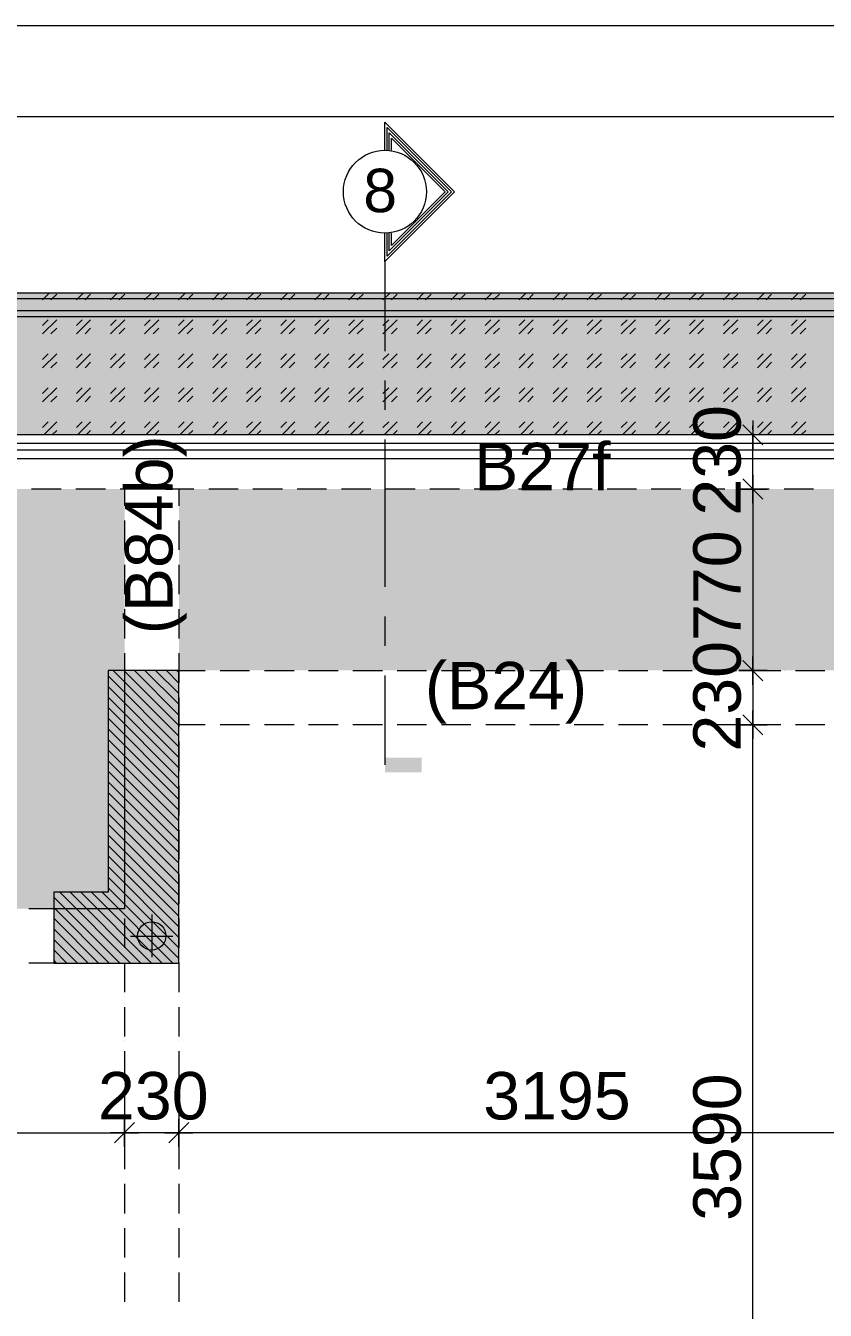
# Model space of a CAD drawing. Header units: millimetres. Extents: x -1303 to 98744, y -1303 to 90097.
# Drawn here: x 51820 to 55207, y 34580 to 40026 of the extents above; entities that cross this region are included whole.
import ezdxf

# ---------------------------------------------------------------- set-up
doc = ezdxf.new("R2010")
doc.units = ezdxf.units.MM
doc.layers.add('PDF_Geometry', color=7, linetype='Continuous')
doc.layers.add('PDF_Text', color=7, linetype='Continuous')
doc.layers.add('PDF_Solid Fills', color=192, linetype='Continuous', true_color=0xc2c0c0c0)
doc.styles.add('PDF ArialMT', font='arial.ttf')
doc.styles.get("Standard").update_dxf_attribs({"font": 'arial.ttf'})

msp = doc.modelspace()

# ---------------------------------------------------------------- hatches: boundary and pattern name
at = {"layer": 'PDF_Solid Fills', "true_color": 0x0000b2}
h = msp.add_hatch(color=254, dxfattribs=at)
h.paths.add_polyline_path([(75224.26012, 16872.72168), (74624.31541, 16872.72168), (74624.31541, 25187.75188), (75224.26012, 25187.75188)], flags=0)
h.paths.add_polyline_path([(74624.31541, 38292.73421), (74624.31541, 29377.68079), (75224.26012, 29377.68079), (75224.26012, 38892.67479), (59994.31175, 38892.67479), (59994.31175, 38292.73421)], flags=0)
h.paths.add_polyline_path([(26734.27358, 38892.67479), (26734.27358, 38292.73421), (55894.25843, 38292.73421), (55894.25843, 38892.67479)], flags=0)
at = {"layer": 'PDF_Solid Fills'}
msp.add_hatch(color=256, dxfattribs=at).paths.add_polyline_path([(52239.27512, 37292.74923), (52239.27512, 36282.69794), (51939.26145, 36282.69794), (51939.26145, 36052.67313), (52469.2958, 36052.67313), (52469.2958, 37292.74923)])

# ---------------------------------------------------------------- linework, layer by layer
at = {"layer": 'PDF_Geometry', "color": 222, "lineweight": 0, "true_color": 0xb8008a}
for points in [[(75204.2019, 40026.20351), (26753.73881, 40026.20351)], [(55873.94815, 39639.44447), (26753.73881, 39639.44447)]]:
    msp.add_lwpolyline(points, dxfattribs=at)
at = {"layer": 'PDF_Geometry', "color": 1, "lineweight": 0}
for points in [[(53341.82807, 39498.11547), (53341.82807, 39617.44406), (53636.34165, 39322.08337), (53341.82807, 39026.72679), (53341.82807, 39146.0554)], [(53351.13816, 39498.11547), (53351.13816, 39594.59241), (53623.64721, 39322.08337), (53351.13816, 39049.57845), (53351.13816, 39146.0554)], [(53360.44825, 39498.11547), (53360.44825, 39571.74077), (53610.10565, 39322.08337), (53360.44825, 39071.58297), (53360.44825, 39146.0554)], [(53369.75833, 39498.11547), (53369.75833, 39549.74036), (53596.56408, 39322.08337), (53369.75833, 39094.43049), (53369.75833, 39146.0554)], [(53341.82807, 39026.72679), (53341.82807, 38646.7406)], [(53341.82807, 38521.4904), (53341.82807, 38397.0832)], [(53341.82807, 38271.83301), (53341.82807, 37647.26389)], [(53341.82807, 37522.0137), (53341.82807, 37396.75937)], [(53341.82807, 37271.50917), (53341.82807, 36892.3701)]]:
    msp.add_lwpolyline(points, dxfattribs=at)
at = {"layer": 'PDF_Geometry', "color": 9, "lineweight": 0, "true_color": 0xc0c0c0}
for points in [[(55894.25843, 38292.1433), (55894.25843, 38892.16652), (26734.27358, 38892.16652), (26734.27358, 38291.29617)], [(55868.86954, 38292.1433), (55868.86954, 38867.62475), (26758.81742, 38867.62475), (26758.81742, 38291.29617)], [(55818.93889, 38292.1433), (55818.93889, 38817.6941), (26808.74807, 38817.6941), (26808.74807, 38291.29617)], [(55793.55, 38292.1433), (55793.55, 38792.30521), (26834.13696, 38792.30521), (26834.13696, 38291.29617)]]:
    msp.add_lwpolyline(points, dxfattribs=at)
at = {"layer": 'PDF_Geometry', "lineweight": 0}
for points in [[(51969.98101, 38892.16652), (51844.73081, 38892.16652)], [(51891.27711, 38864.24039), (51919.20323, 38892.16652)], [(51926.8232, 38864.24039), (51951.36497, 38887.93504)], [(52157.86043, 38892.16652), (52032.61023, 38892.16652)], [(52035.14747, 38864.24039), (52063.92072, 38892.16652)], [(52071.53656, 38864.24039), (52095.23534, 38887.93504)], [(52179.86496, 38864.24039), (52207.79108, 38892.16652)], [(52215.40693, 38864.24039), (52239.95282, 38887.93504)], [(52344.89273, 38892.16652), (52220.48552, 38892.16652)], [(52323.73533, 38864.24039), (52352.50857, 38892.16652)], [(52360.12441, 38864.24039), (52383.82318, 38887.93504)], [(52532.76802, 38892.16652), (52407.51783, 38892.16652)], [(52467.60569, 38864.24039), (52496.37893, 38892.16652)], [(52503.99477, 38864.24039), (52528.53654, 38887.93504)], [(52719.80032, 38892.16652), (52595.39725, 38892.16652)], [(52612.32317, 38864.24039), (52640.2493, 38892.16652)], [(52648.71226, 38864.24039), (52672.40691, 38887.93504)], [(52756.19354, 38864.24039), (52784.96679, 38892.16652)], [(52907.67975, 38892.16652), (52782.42542, 38892.16652)], [(52792.58263, 38864.24039), (52816.27727, 38887.93504)], [(52900.9069, 38864.24039), (52928.83715, 38892.16652)], [(52936.45299, 38864.24039), (52960.99475, 38887.93504)], [(53094.71204, 38892.16652), (52970.30484, 38892.16652)], [(53044.77726, 38864.24039), (53073.55464, 38892.16652)], [(53081.17048, 38864.24039), (53104.86512, 38887.93504)], [(53282.58733, 38892.16652), (53157.33714, 38892.16652)], [(53189.49474, 38864.24039), (53217.425, 38892.16652)], [(53225.04085, 38864.24039), (53249.58261, 38887.93504)], [(53333.36511, 38864.24039), (53362.13836, 38892.16652)], [(53470.46676, 38892.16652), (53345.21244, 38892.16652)], [(53369.75833, 38864.24039), (53393.45297, 38887.93504)], [(53478.0826, 38864.24039), (53506.00873, 38892.16652)], [(53513.62869, 38864.24039), (53538.17046, 38887.93504)], [(53657.49906, 38892.16652), (53532.24473, 38892.16652)], [(53621.95296, 38864.24039), (53650.72621, 38892.16652)], [(53658.34205, 38864.24039), (53682.04083, 38887.93504)], [(53845.37435, 38892.16652), (53720.12416, 38892.16652)], [(53766.67045, 38864.24039), (53794.59657, 38892.16652)], [(53802.21242, 38864.24039), (53826.75831, 38887.93504)], [(54032.40665, 38892.16652), (53907.99945, 38892.16652)], [(53910.54082, 38864.24039), (53938.46694, 38892.16652)], [(53946.9299, 38864.24039), (53970.62867, 38887.93504)], [(54054.41118, 38864.24039), (54083.18443, 38892.16652)], [(54090.80026, 38864.24039), (54114.49904, 38887.93504)], [(54220.28607, 38892.16652), (54095.03174, 38892.16652)], [(54199.12866, 38864.24039), (54227.05479, 38892.16652)], [(54234.67063, 38864.24039), (54259.2124, 38887.93504)], [(54407.31424, 38892.16652), (54282.91117, 38892.16652)], [(54342.99903, 38864.24039), (54371.77228, 38892.16652)], [(54379.38812, 38864.24039), (54403.08276, 38887.93504)], [(54595.19367, 38892.16652), (54469.94347, 38892.16652)], [(54487.71239, 38864.24039), (54515.64265, 38892.16652)], [(54523.25848, 38864.24039), (54547.80025, 38887.93504)], [(54631.58275, 38864.24039), (54660.36013, 38892.16652)], [(54782.22597, 38892.16652), (54657.81876, 38892.16652)], [(54667.97597, 38864.24039), (54691.67061, 38887.93504)], [(54776.30024, 38864.24039), (54804.23049, 38892.16652)], [(54811.84634, 38864.24039), (54836.3881, 38887.93504)], [(54970.10126, 38892.16652), (54844.85106, 38892.16652)], [(54920.1706, 38864.24039), (54948.94385, 38892.16652)], [(54956.56382, 38864.24039), (54980.25846, 38887.93504)], [(55157.98068, 38892.16652), (55032.73048, 38892.16652)], [(55064.88809, 38864.24039), (55092.81422, 38892.16652)], [(55100.43418, 38864.24039), (55124.97596, 38887.93504)], [(51891.27711, 38719.52291), (51951.36497, 38779.61076)], [(51891.27711, 38755.91199), (51914.97175, 38779.61076)], [(52035.14747, 38719.52291), (52095.23534, 38779.61076)], [(52035.14747, 38755.91199), (52059.68923, 38779.61076)], [(52179.86496, 38719.52291), (52239.95282, 38779.61076)], [(52179.86496, 38755.91199), (52203.5596, 38779.61076)], [(52323.73533, 38719.52291), (52383.82318, 38779.61076)], [(52323.73533, 38755.91199), (52347.42996, 38779.61076)], [(52467.60569, 38719.52291), (52528.53654, 38779.61076)], [(52467.60569, 38755.91199), (52492.14745, 38779.61076)], [(52612.32317, 38719.52291), (52672.40691, 38779.61076)], [(52612.32317, 38755.91199), (52636.01782, 38779.61076)], [(52756.19354, 38719.52291), (52816.27727, 38779.61076)], [(52756.19354, 38755.91199), (52780.73531, 38779.61076)], [(52900.9069, 38719.52291), (52960.99475, 38779.61076)], [(52900.9069, 38755.91199), (52924.60567, 38779.61076)], [(53044.77726, 38719.52291), (53104.86512, 38779.61076)], [(53044.77726, 38755.91199), (53069.32315, 38779.61076)], [(53189.49474, 38719.52291), (53249.58261, 38779.61076)], [(53189.49474, 38755.91199), (53213.19352, 38779.61076)], [(53333.36511, 38719.52291), (53393.45297, 38779.61076)], [(53333.36511, 38755.91199), (53357.90688, 38779.61076)], [(53478.0826, 38719.52291), (53538.17046, 38779.61076)], [(53478.0826, 38755.91199), (53501.77724, 38779.61076)], [(53621.95296, 38719.52291), (53682.04083, 38779.61076)], [(53621.95296, 38755.91199), (53645.64761, 38779.61076)], [(53766.67045, 38719.52291), (53826.75831, 38779.61076)], [(53766.67045, 38755.91199), (53790.36509, 38779.61076)], [(53910.54082, 38719.52291), (53970.62867, 38779.61076)], [(53910.54082, 38755.91199), (53934.23546, 38779.61076)], [(54054.41118, 38719.52291), (54114.49904, 38779.61076)], [(54054.41118, 38755.91199), (54078.95295, 38779.61076)], [(54199.12866, 38719.52291), (54259.2124, 38779.61076)], [(54199.12866, 38755.91199), (54222.82331, 38779.61076)], [(54342.99903, 38719.52291), (54403.08276, 38779.61076)], [(54342.99903, 38755.91199), (54367.5408, 38779.61076)], [(54487.71239, 38719.52291), (54547.80025, 38779.61076)], [(54487.71239, 38755.91199), (54511.41116, 38779.61076)], [(54631.58275, 38719.52291), (54691.67061, 38779.61076)], [(54631.58275, 38755.91199), (54656.12865, 38779.61076)], [(54776.30024, 38719.52291), (54836.3881, 38779.61076)], [(54776.30024, 38755.91199), (54799.99901, 38779.61076)], [(54920.1706, 38719.52291), (54980.25846, 38779.61076)], [(54920.1706, 38755.91199), (54944.71237, 38779.61076)], [(55064.88809, 38719.52291), (55124.97596, 38779.61076)], [(55064.88809, 38755.91199), (55088.58274, 38779.61076)], [(51926.8232, 38719.52291), (51951.36497, 38744.06467)], [(52071.53656, 38719.52291), (52095.23534, 38744.06467)], [(52215.40693, 38719.52291), (52239.95282, 38744.06467)], [(52360.12441, 38719.52291), (52383.82318, 38744.06467)], [(52503.99477, 38719.52291), (52528.53654, 38744.06467)], [(52648.71226, 38719.52291), (52672.40691, 38744.06467)], [(52792.58263, 38719.52291), (52816.27727, 38744.06467)], [(52936.45299, 38719.52291), (52960.99475, 38744.06467)], [(53081.17048, 38719.52291), (53104.86512, 38744.06467)], [(53225.04085, 38719.52291), (53249.58261, 38744.06467)], [(53369.75833, 38719.52291), (53393.45297, 38744.06467)], [(53513.62869, 38719.52291), (53538.17046, 38744.06467)], [(53658.34205, 38719.52291), (53682.04083, 38744.06467)], [(53802.21242, 38719.52291), (53826.75831, 38744.06467)], [(53946.9299, 38719.52291), (53970.62867, 38744.06467)], [(54090.80026, 38719.52291), (54114.49904, 38744.06467)], [(54234.67063, 38719.52291), (54259.2124, 38744.06467)], [(54379.38812, 38719.52291), (54403.08276, 38744.06467)], [(54523.25848, 38719.52291), (54547.80025, 38744.06467)], [(54667.97597, 38719.52291), (54691.67061, 38744.06467)], [(54811.84634, 38719.52291), (54836.3881, 38744.06467)], [(54956.56382, 38719.52291), (54980.25846, 38744.06467)], [(55100.43418, 38719.52291), (55124.97596, 38744.06467)], [(51891.27711, 38575.65254), (51951.36497, 38635.7404)], [(51891.27711, 38611.19451), (51914.97175, 38635.7404)], [(52035.14747, 38575.65254), (52095.23534, 38635.7404)], [(52035.14747, 38611.19451), (52059.68923, 38635.7404)], [(52179.86496, 38575.65254), (52239.95282, 38635.7404)], [(52179.86496, 38611.19451), (52203.5596, 38635.7404)], [(52323.73533, 38575.65254), (52383.82318, 38635.7404)], [(52323.73533, 38611.19451), (52347.42996, 38635.7404)], [(52467.60569, 38575.65254), (52528.53654, 38635.7404)], [(52467.60569, 38611.19451), (52492.14745, 38635.7404)], [(52612.32317, 38575.65254), (52672.40691, 38635.7404)], [(52612.32317, 38611.19451), (52636.01782, 38635.7404)], [(52756.19354, 38575.65254), (52816.27727, 38635.7404)], [(52756.19354, 38611.19451), (52780.73531, 38635.7404)], [(52900.9069, 38575.65254), (52960.99475, 38635.7404)], [(52900.9069, 38611.19451), (52924.60567, 38635.7404)], [(53044.77726, 38575.65254), (53104.86512, 38635.7404)], [(53044.77726, 38611.19451), (53069.32315, 38635.7404)], [(53189.49474, 38575.65254), (53249.58261, 38635.7404)], [(53189.49474, 38611.19451), (53213.19352, 38635.7404)], [(53333.36511, 38575.65254), (53393.45297, 38635.7404)], [(53333.36511, 38611.19451), (53357.90688, 38635.7404)], [(53478.0826, 38575.65254), (53538.17046, 38635.7404)], [(53478.0826, 38611.19451), (53501.77724, 38635.7404)], [(53621.95296, 38575.65254), (53682.04083, 38635.7404)], [(53621.95296, 38611.19451), (53645.64761, 38635.7404)], [(53766.67045, 38575.65254), (53826.75831, 38635.7404)], [(53766.67045, 38611.19451), (53790.36509, 38635.7404)], [(53910.54082, 38575.65254), (53970.62867, 38635.7404)], [(53910.54082, 38611.19451), (53934.23546, 38635.7404)], [(54054.41118, 38575.65254), (54114.49904, 38635.7404)], [(54054.41118, 38611.19451), (54078.95295, 38635.7404)], [(54199.12866, 38575.65254), (54259.2124, 38635.7404)], [(54199.12866, 38611.19451), (54222.82331, 38635.7404)], [(54342.99903, 38575.65254), (54403.08276, 38635.7404)], [(54342.99903, 38611.19451), (54367.5408, 38635.7404)], [(54487.71239, 38575.65254), (54547.80025, 38635.7404)], [(54487.71239, 38611.19451), (54511.41116, 38635.7404)], [(54631.58275, 38575.65254), (54691.67061, 38635.7404)], [(54631.58275, 38611.19451), (54656.12865, 38635.7404)], [(54776.30024, 38575.65254), (54836.3881, 38635.7404)], [(54776.30024, 38611.19451), (54799.99901, 38635.7404)], [(54920.1706, 38575.65254), (54980.25846, 38635.7404)], [(54920.1706, 38611.19451), (54944.71237, 38635.7404)], [(55064.88809, 38575.65254), (55124.97596, 38635.7404)], [(55064.88809, 38611.19451), (55088.58274, 38635.7404)], [(51926.8232, 38575.65254), (51951.36497, 38599.34718)], [(52071.53656, 38575.65254), (52095.23534, 38599.34718)], [(52215.40693, 38575.65254), (52239.95282, 38599.34718)], [(52360.12441, 38575.65254), (52383.82318, 38599.34718)], [(52503.99477, 38575.65254), (52528.53654, 38599.34718)], [(52648.71226, 38575.65254), (52672.40691, 38599.34718)], [(52792.58263, 38575.65254), (52816.27727, 38599.34718)], [(52936.45299, 38575.65254), (52960.99475, 38599.34718)], [(53081.17048, 38575.65254), (53104.86512, 38599.34718)], [(53225.04085, 38575.65254), (53249.58261, 38599.34718)], [(53369.75833, 38575.65254), (53393.45297, 38599.34718)], [(53513.62869, 38575.65254), (53538.17046, 38599.34718)], [(53658.34205, 38575.65254), (53682.04083, 38599.34718)], [(53802.21242, 38575.65254), (53826.75831, 38599.34718)], [(53946.9299, 38575.65254), (53970.62867, 38599.34718)], [(54090.80026, 38575.65254), (54114.49904, 38599.34718)], [(54234.67063, 38575.65254), (54259.2124, 38599.34718)], [(54379.38812, 38575.65254), (54403.08276, 38599.34718)], [(54523.25848, 38575.65254), (54547.80025, 38599.34718)], [(54667.97597, 38575.65254), (54691.67061, 38599.34718)], [(54811.84634, 38575.65254), (54836.3881, 38599.34718)], [(54956.56382, 38575.65254), (54980.25846, 38599.34718)], [(55100.43418, 38575.65254), (55124.97596, 38599.34718)], [(51891.27711, 38430.93505), (51951.36497, 38491.02292)], [(51891.27711, 38467.32414), (51914.97175, 38491.02292)], [(51926.8232, 38430.93505), (51951.36497, 38455.47682)], [(52035.14747, 38430.93505), (52095.23534, 38491.02292)], [(52035.14747, 38467.32414), (52059.68923, 38491.02292)], [(52071.53656, 38430.93505), (52095.23534, 38455.47682)], [(52179.86496, 38430.93505), (52239.95282, 38491.02292)], [(52179.86496, 38467.32414), (52203.5596, 38491.02292)], [(52215.40693, 38430.93505), (52239.95282, 38455.47682)], [(52323.73533, 38430.93505), (52383.82318, 38491.02292)], [(52323.73533, 38467.32414), (52347.42996, 38491.02292)], [(52360.12441, 38430.93505), (52383.82318, 38455.47682)], [(52467.60569, 38430.93505), (52528.53654, 38491.02292)], [(52467.60569, 38467.32414), (52492.14745, 38491.02292)], [(52503.99477, 38430.93505), (52528.53654, 38455.47682)], [(52612.32317, 38430.93505), (52672.40691, 38491.02292)], [(52612.32317, 38467.32414), (52636.01782, 38491.02292)], [(52648.71226, 38430.93505), (52672.40691, 38455.47682)], [(52756.19354, 38430.93505), (52816.27727, 38491.02292)], [(52756.19354, 38467.32414), (52780.73531, 38491.02292)], [(52792.58263, 38430.93505), (52816.27727, 38455.47682)], [(52900.9069, 38430.93505), (52960.99475, 38491.02292)], [(52900.9069, 38467.32414), (52924.60567, 38491.02292)], [(52936.45299, 38430.93505), (52960.99475, 38455.47682)], [(53044.77726, 38430.93505), (53104.86512, 38491.02292)], [(53044.77726, 38467.32414), (53069.32315, 38491.02292)], [(53081.17048, 38430.93505), (53104.86512, 38455.47682)], [(53189.49474, 38430.93505), (53249.58261, 38491.02292)], [(53189.49474, 38467.32414), (53213.19352, 38491.02292)], [(53225.04085, 38430.93505), (53249.58261, 38455.47682)], [(53333.36511, 38430.93505), (53393.45297, 38491.02292)], [(53333.36511, 38467.32414), (53357.90688, 38491.02292)], [(53369.75833, 38430.93505), (53393.45297, 38455.47682)], [(53478.0826, 38430.93505), (53538.17046, 38491.02292)], [(53478.0826, 38467.32414), (53501.77724, 38491.02292)], [(53513.62869, 38430.93505), (53538.17046, 38455.47682)], [(53621.95296, 38430.93505), (53682.04083, 38491.02292)], [(53621.95296, 38467.32414), (53645.64761, 38491.02292)], [(53658.34205, 38430.93505), (53682.04083, 38455.47682)], [(53766.67045, 38430.93505), (53826.75831, 38491.02292)], [(53766.67045, 38467.32414), (53790.36509, 38491.02292)], [(53802.21242, 38430.93505), (53826.75831, 38455.47682)], [(53910.54082, 38430.93505), (53970.62867, 38491.02292)], [(53910.54082, 38467.32414), (53934.23546, 38491.02292)], [(53946.9299, 38430.93505), (53970.62867, 38455.47682)], [(54054.41118, 38430.93505), (54114.49904, 38491.02292)], [(54054.41118, 38467.32414), (54078.95295, 38491.02292)], [(54090.80026, 38430.93505), (54114.49904, 38455.47682)], [(54199.12866, 38430.93505), (54259.2124, 38491.02292)], [(54199.12866, 38467.32414), (54222.82331, 38491.02292)], [(54234.67063, 38430.93505), (54259.2124, 38455.47682)], [(54342.99903, 38430.93505), (54403.08276, 38491.02292)], [(54342.99903, 38467.32414), (54367.5408, 38491.02292)], [(54379.38812, 38430.93505), (54403.08276, 38455.47682)], [(54487.71239, 38430.93505), (54547.80025, 38491.02292)], [(54487.71239, 38467.32414), (54511.41116, 38491.02292)], [(54523.25848, 38430.93505), (54547.80025, 38455.47682)], [(54631.58275, 38430.93505), (54691.67061, 38491.02292)], [(54631.58275, 38467.32414), (54656.12865, 38491.02292)], [(54667.97597, 38430.93505), (54691.67061, 38455.47682)], [(54776.30024, 38430.93505), (54836.3881, 38491.02292)], [(54776.30024, 38467.32414), (54799.99901, 38491.02292)], [(54811.84634, 38430.93505), (54836.3881, 38455.47682)], [(54920.1706, 38430.93505), (54980.25846, 38491.02292)], [(54920.1706, 38467.32414), (54944.71237, 38491.02292)], [(54956.56382, 38430.93505), (54980.25846, 38455.47682)], [(55064.88809, 38430.93505), (55124.97596, 38491.02292)], [(55064.88809, 38467.32414), (55088.58274, 38491.02292)], [(55100.43418, 38430.93505), (55124.97596, 38455.47682)], [(51891.27711, 38322.61078), (51914.97175, 38347.15255)], [(51896.35571, 38292.1433), (51951.36497, 38347.15255)], [(52035.14747, 38322.61078), (52059.68923, 38347.15255)], [(52040.22608, 38292.1433), (52095.23534, 38347.15255)], [(52179.86496, 38322.61078), (52203.5596, 38347.15255)], [(52184.94356, 38292.1433), (52239.95282, 38347.15255)], [(52323.73533, 38322.61078), (52347.42996, 38347.15255)], [(52328.81392, 38292.1433), (52383.82318, 38347.15255)], [(52467.60569, 38322.61078), (52492.14745, 38347.15255)], [(52473.52729, 38292.1433), (52528.53654, 38347.15255)], [(52612.32317, 38322.61078), (52636.01782, 38347.15255)], [(52617.39765, 38292.1433), (52672.40691, 38347.15255)], [(52756.19354, 38322.61078), (52780.73531, 38347.15255)], [(52762.11513, 38292.1433), (52816.27727, 38347.15255)], [(52900.9069, 38322.61078), (52924.60567, 38347.15255)], [(52905.9855, 38292.1433), (52960.99475, 38347.15255)], [(53044.77726, 38322.61078), (53069.32315, 38347.15255)], [(53050.70299, 38292.1433), (53104.86512, 38347.15255)], [(53189.49474, 38322.61078), (53213.19352, 38347.15255)], [(53194.57335, 38292.1433), (53249.58261, 38347.15255)], [(53333.36511, 38322.61078), (53357.90688, 38347.15255)], [(53339.29084, 38292.1433), (53393.45297, 38347.15255)], [(53478.0826, 38322.61078), (53501.77724, 38347.15255)], [(53483.16121, 38292.1433), (53538.17046, 38347.15255)], [(53621.95296, 38322.61078), (53645.64761, 38347.15255)], [(53627.03157, 38292.1433), (53682.04083, 38347.15255)], [(53766.67045, 38322.61078), (53790.36509, 38347.15255)], [(53771.74905, 38292.1433), (53826.75831, 38347.15255)], [(53910.54082, 38322.61078), (53934.23546, 38347.15255)], [(53915.61942, 38292.1433), (53970.62867, 38347.15255)], [(54054.41118, 38322.61078), (54078.95295, 38347.15255)], [(54060.33278, 38292.1433), (54114.49904, 38347.15255)], [(54199.12866, 38322.61078), (54222.82331, 38347.15255)], [(54204.20314, 38292.1433), (54259.2124, 38347.15255)], [(54342.99903, 38322.61078), (54367.5408, 38347.15255)], [(54348.92062, 38292.1433), (54403.08276, 38347.15255)], [(54487.71239, 38322.61078), (54511.41116, 38347.15255)], [(54492.79099, 38292.1433), (54547.80025, 38347.15255)], [(54631.58275, 38322.61078), (54656.12865, 38347.15255)], [(54637.50848, 38292.1433), (54691.67061, 38347.15255)], [(54776.30024, 38322.61078), (54799.99901, 38347.15255)], [(54781.37884, 38292.1433), (54836.3881, 38347.15255)], [(54920.1706, 38322.61078), (54944.71237, 38347.15255)], [(54925.24921, 38292.1433), (54980.25846, 38347.15255)], [(55064.88809, 38322.61078), (55088.58274, 38347.15255)], [(55069.9667, 38292.1433), (55124.97596, 38347.15255)], [(51932.74479, 38292.1433), (51951.36497, 38310.75933)], [(52076.61516, 38292.1433), (52095.23534, 38310.75933)], [(52221.33265, 38292.1433), (52239.95282, 38310.75933)], [(52365.20301, 38292.1433), (52383.82318, 38310.75933)], [(52509.07338, 38292.1433), (52528.53654, 38310.75933)], [(52653.79087, 38292.1433), (52672.40691, 38310.75933)], [(52797.66123, 38292.1433), (52816.27727, 38310.75933)], [(52942.37872, 38292.1433), (52960.99475, 38310.75933)], [(53086.24908, 38292.1433), (53104.86512, 38310.75933)], [(53230.96244, 38292.1433), (53249.58261, 38310.75933)], [(53374.8328, 38292.1433), (53393.45297, 38310.75933)], [(53519.55029, 38292.1433), (53538.17046, 38310.75933)], [(53663.42065, 38292.1433), (53682.04083, 38310.75933)], [(53807.29102, 38292.1433), (53826.75831, 38310.75933)], [(53952.00851, 38292.1433), (53970.62867, 38310.75933)], [(54095.87887, 38292.1433), (54114.49904, 38310.75933)], [(54240.59636, 38292.1433), (54259.2124, 38310.75933)], [(54384.46673, 38292.1433), (54403.08276, 38310.75933)], [(54529.18421, 38292.1433), (54547.80025, 38310.75933)], [(54673.05457, 38292.1433), (54691.67061, 38310.75933)], [(54817.76793, 38292.1433), (54836.3881, 38310.75933)], [(54900.70745, 38292.1433), (54900.70745, 38292.1433)], [(54961.6383, 38292.1433), (54980.25846, 38310.75933)], [(55105.50866, 38292.1433), (55124.97596, 38310.75933)], [(54900.70745, 38061.94905), (54900.70745, 38061.94905)], [(54900.70745, 38061.94905), (54900.70745, 38061.94905)], [(54970.10126, 38061.94905), (54970.10126, 38061.94905)], [(55032.73048, 38061.94905), (55032.73048, 38061.94905)], [(55094.50846, 38061.94905), (55094.50846, 38061.94905)], [(55157.13355, 38061.94905), (55157.13355, 38061.94905)], [(52168.86063, 37269.81493), (52468.45281, 36969.37976)], [(52190.86515, 37292.66658), (52468.45281, 37014.23594)], [(52235.72134, 37292.66658), (52468.45281, 37059.08798)], [(52280.57339, 37292.66658), (52468.45281, 37103.94416)], [(52325.42544, 37292.66658), (52468.45281, 37149.64334)], [(52370.28162, 37292.66658), (52468.45281, 37194.49538)], [(52415.98079, 37292.66658), (52468.45281, 37239.35157)], [(52460.83284, 37292.66658), (52468.45281, 37284.20362)], [(54900.70745, 37292.66658), (54900.70745, 37292.66658)], [(54900.70745, 37292.66658), (54900.70745, 37292.66658)], [(54970.10126, 37292.66658), (54970.10126, 37292.66658)], [(54970.10126, 37292.66658), (54970.10126, 37292.66658)], [(55032.73048, 37292.66658), (55032.73048, 37292.66658)], [(55032.73048, 37292.66658), (55032.73048, 37292.66658)], [(55094.50846, 37292.66658), (55094.50846, 37292.66658)], [(55094.50846, 37292.66658), (55094.50846, 37292.66658)], [(55157.13355, 37292.66658), (55157.13355, 37292.66658)], [(55157.13355, 37292.66658), (55157.13355, 37292.66658)], [(52168.86063, 37224.96288), (52468.45281, 36924.52771)], [(52168.86063, 37180.11083), (52468.45281, 36879.67565)], [(52168.86063, 37135.25465), (52468.45281, 36834.81947)], [(52168.86063, 37090.4026), (52468.45281, 36789.96743)], [(52168.86063, 37044.70343), (52468.45281, 36745.11125)], [(54900.70745, 37062.47235), (54900.70745, 37062.47235)], [(54900.70745, 37062.47235), (54900.70745, 37062.47235)], [(54965.86978, 37062.47235), (54965.86978, 37062.47235)], [(54965.86978, 37062.47235), (54965.86978, 37062.47235)], [(55028.499, 37062.47235), (55028.499, 37062.47235)], [(55028.499, 37062.47235), (55028.499, 37062.47235)], [(55091.1241, 37062.47235), (55091.1241, 37062.47235)], [(55091.1241, 37062.47235), (55091.1241, 37062.47235)], [(55153.7492, 37062.47235), (55153.7492, 37062.47235)], [(55153.7492, 37062.47235), (55153.7492, 37062.47235)], [(52168.86063, 36999.84724), (52468.45281, 36700.2592)], [(52168.86063, 36954.9952), (52468.45281, 36655.40715)], [(52168.86063, 36910.13902), (52468.45281, 36610.55096)], [(52168.86063, 36865.28697), (52468.45281, 36565.69892)], [(52168.86063, 36820.43492), (52468.45281, 36520.84274)], [(52168.86063, 36775.57874), (52468.45281, 36475.99069)], [(52168.86063, 36730.72669), (52468.45281, 36431.13864)], [(52168.86063, 36685.87051), (52468.45281, 36386.28245)], [(52168.86063, 36641.01846), (52468.45281, 36340.58329)], [(52168.86063, 36596.16641), (52468.45281, 36295.73123)], [(52168.86063, 36551.31023), (52468.45281, 36250.87505)], [(52168.86063, 36506.45818), (52468.45281, 36206.02301)], [(52168.86063, 36461.602), (52468.45281, 36161.16683)], [(52168.86063, 36416.74995), (52468.45281, 36116.31478)], [(51938.67053, 36332.12032), (52218.79541, 36051.99543)], [(51964.05941, 36352.4306), (52263.64746, 36051.99543)], [(52008.91146, 36352.4306), (52308.49951, 36051.99543)], [(52053.76764, 36352.4306), (52353.3557, 36051.99543)], [(52098.61969, 36352.4306), (52398.20774, 36051.99543)], [(52143.47174, 36352.4306), (52443.06392, 36051.99543)], [(52168.86063, 36371.8979), (52468.45281, 36071.46272)], [(51938.67053, 36287.26827), (52173.93923, 36051.99543)], [(51938.67053, 36242.41209), (52129.08719, 36051.99543)], [(51938.67053, 36197.56005), (52084.231, 36051.99543)], [(51938.67053, 36152.70387), (52039.37895, 36051.99543)], [(51938.67053, 36107.85181), (51994.5269, 36051.99543)], [(51938.67053, 36062.99976), (51949.67072, 36051.99543)], [(52239.1057, 36051.99543), (52239.1057, 36051.99543)], [(52239.1057, 36051.99543), (52239.1057, 36051.99543)], [(52468.45281, 36051.99543), (52468.45281, 36051.99543)], [(52468.45281, 36051.99543), (52468.45281, 36051.99543)], [(52239.1057, 35974.13865), (52239.1057, 35974.13865)], [(52239.1057, 35974.13865), (52239.1057, 35974.13865)], [(52468.45281, 35974.13865), (52468.45281, 35974.13865)], [(52468.45281, 35974.13865), (52468.45281, 35974.13865)], [(52239.1057, 35911.50943), (52239.1057, 35911.50943)], [(52239.1057, 35911.50943), (52239.1057, 35911.50943)], [(52468.45281, 35911.50943), (52468.45281, 35911.50943)], [(52468.45281, 35911.50943), (52468.45281, 35911.50943)], [(52239.1057, 35848.88433), (52239.1057, 35848.88433)], [(52239.1057, 35848.88433), (52239.1057, 35848.88433)], [(52468.45281, 35848.88433), (52468.45281, 35848.88433)], [(52468.45281, 35848.88433), (52468.45281, 35848.88433)], [(52239.1057, 35786.25923), (52239.1057, 35786.25923)], [(52239.1057, 35786.25923), (52239.1057, 35786.25923)], [(52468.45281, 35786.25923), (52468.45281, 35786.25923)], [(52468.45281, 35786.25923), (52468.45281, 35786.25923)], [(52239.1057, 35723.63414), (52239.1057, 35723.63414)], [(52239.1057, 35723.63414), (52239.1057, 35723.63414)], [(52468.45281, 35723.63414), (52468.45281, 35723.63414)], [(52468.45281, 35723.63414), (52468.45281, 35723.63414)], [(52239.1057, 35661.00904), (52239.1057, 35661.00904)], [(52239.1057, 35661.00904), (52239.1057, 35661.00904)], [(52468.45281, 35661.00904), (52468.45281, 35661.00904)], [(52468.45281, 35661.00904), (52468.45281, 35661.00904)], [(52239.1057, 35599.22693), (52239.1057, 35599.22693)], [(52239.1057, 35599.22693), (52239.1057, 35599.22693)], [(52468.45281, 35599.22693), (52468.45281, 35599.22693)], [(52468.45281, 35599.22693), (52468.45281, 35599.22693)], [(52239.1057, 35536.60184), (52239.1057, 35536.60184)], [(52239.1057, 35536.60184), (52239.1057, 35536.60184)], [(52468.45281, 35536.60184), (52468.45281, 35536.60184)], [(52468.45281, 35536.60184), (52468.45281, 35536.60184)], [(52239.1057, 35473.97674), (52239.1057, 35473.97674)], [(52239.1057, 35473.97674), (52239.1057, 35473.97674)], [(52468.45281, 35473.97674), (52468.45281, 35473.97674)], [(52468.45281, 35473.97674), (52468.45281, 35473.97674)], [(52239.1057, 35411.35164), (52239.1057, 35411.35164)], [(52239.1057, 35411.35164), (52239.1057, 35411.35164)], [(52468.45281, 35411.35164), (52468.45281, 35411.35164)], [(52468.45281, 35411.35164), (52468.45281, 35411.35164)], [(52239.1057, 35332.64361), (52239.1057, 35332.64361)], [(52239.1057, 35332.64361), (52239.1057, 35332.64361)], [(52468.45281, 35332.64361), (52468.45281, 35332.64361)], [(52468.45281, 35332.64361), (52468.45281, 35332.64361)]]:
    msp.add_lwpolyline(points, dxfattribs=at)
at = {"layer": 'PDF_Geometry', "color": 122, "lineweight": 0, "true_color": 0x00b88a}
for points in [[(54900.70745, 38352.23115), (54900.70745, 38232.05543)], [(54960.7953, 38292.1433), (54840.61958, 38292.1433)], [(54858.39263, 38334.45811), (54943.02226, 38249.82848)], [(54900.70745, 38312.45358), (54900.70745, 38331.91674)], [(54900.70745, 38061.94905), (54900.70745, 38292.1433)], [(54900.70745, 38022.17561), (54900.70745, 38042.4859), (54900.70745, 37312.12974), (54900.70745, 37332.44416)], [(54900.70745, 37292.66658), (54900.70745, 37062.47235)], [(54900.70745, 33512.25953), (54900.70745, 33491.94924), (54900.70745, 37042.16206), (54900.70745, 37022.6989)], [(49309.22638, 35332.64361), (49288.9161, 35332.64361), (52218.79541, 35332.64361), (52198.481, 35332.64361)], [(52468.45281, 35332.64361), (52239.1057, 35332.64361)], [(55643.75391, 35332.64361), (52488.7631, 35332.64361), (52509.07338, 35332.64361)]]:
    msp.add_lwpolyline(points, dxfattribs=at)
at = {"layer": 'PDF_Geometry', "color": 9, "lineweight": 0, "true_color": 0xc0c0c0}
for points in [[(46374.2726, 38191.43486), (55664.06626, 38191.43486), (55664.06626, 38291.29782), (46374.2726, 38291.29782)], [(46399.66149, 38228.67108), (55637.83129, 38228.67108), (55637.83129, 38254.90626), (46399.66149, 38254.90626)]]:
    msp.add_lwpolyline(points, close=True, dxfattribs=at)
at = {"layer": 'PDF_Geometry', "color": 157, "lineweight": 0, "true_color": 0x3f5f7f}
for points in [[(51969.98101, 38292.1433), (51844.73081, 38292.1433)], [(52157.86043, 38292.1433), (52032.61023, 38292.1433)], [(52344.89273, 38292.1433), (52220.48552, 38292.1433)], [(52532.76802, 38292.1433), (52407.51783, 38292.1433)], [(52719.80032, 38292.1433), (52595.39725, 38292.1433)], [(52907.67975, 38292.1433), (52782.42542, 38292.1433)], [(53094.71204, 38292.1433), (52970.30484, 38292.1433)], [(53282.58733, 38292.1433), (53157.33714, 38292.1433)], [(53470.46676, 38292.1433), (53345.21244, 38292.1433)], [(53657.49906, 38292.1433), (53532.24473, 38292.1433)], [(53845.37435, 38292.1433), (53720.12416, 38292.1433)], [(54032.40665, 38292.1433), (53907.99945, 38292.1433)], [(54220.28607, 38292.1433), (54095.03174, 38292.1433)], [(54407.31424, 38292.1433), (54282.91117, 38292.1433)], [(54595.19367, 38292.1433), (54469.94347, 38292.1433)], [(54782.22597, 38292.1433), (54657.81876, 38292.1433)], [(54970.10126, 38292.1433), (54844.85106, 38292.1433)], [(55157.98068, 38292.1433), (55032.73048, 38292.1433)], [(51969.98101, 38061.94905), (51844.73081, 38061.94905)], [(52157.86043, 38061.94905), (52032.61023, 38061.94905)], [(52344.89273, 38061.94905), (52220.48552, 38061.94905)], [(52239.1057, 38061.94905), (52239.1057, 37990.861)], [(52532.76802, 38061.94905), (52407.51783, 38061.94905)], [(52468.45281, 38061.94905), (52468.45281, 37990.861)], [(52719.80032, 38061.94905), (52595.39725, 38061.94905)], [(52907.67975, 38061.94905), (52782.42542, 38061.94905)], [(53094.71204, 38061.94905), (52970.30484, 38061.94905)], [(53282.58733, 38061.94905), (53157.33714, 38061.94905)], [(53470.46676, 38061.94905), (53345.21244, 38061.94905)], [(53657.49906, 38061.94905), (53532.24473, 38061.94905)], [(53845.37435, 38061.94905), (53720.12416, 38061.94905)], [(54032.40665, 38061.94905), (53907.99945, 38061.94905)], [(54220.28607, 38061.94905), (54095.03174, 38061.94905)], [(54407.31424, 38061.94905), (54282.91117, 38061.94905)], [(54595.19367, 38061.94905), (54469.94347, 38061.94905)], [(54782.22597, 38061.94905), (54657.81876, 38061.94905)], [(54970.10126, 38061.94905), (54844.85106, 38061.94905)], [(55157.98068, 38061.94905), (55032.73048, 38061.94905)], [(52239.1057, 37928.2359), (52239.1057, 37803.82869)], [(52468.45281, 37928.2359), (52468.45281, 37803.82869)], [(52239.1057, 37741.2036), (52239.1057, 37615.9534)], [(52468.45281, 37741.2036), (52468.45281, 37615.9534)], [(52239.1057, 37553.32418), (52239.1057, 37428.92111)], [(52468.45281, 37553.32418), (52468.45281, 37428.92111)], [(52239.1057, 37366.29601), (52239.1057, 37241.04168)], [(52468.45281, 37366.29601), (52468.45281, 37241.04168)], [(52468.45281, 37292.66658), (52581.00856, 37292.66658)], [(52643.63365, 37292.66658), (52768.88798, 37292.66658)], [(52831.51308, 37292.66658), (52956.76327, 37292.66658)], [(53018.54538, 37292.66658), (53143.79558, 37292.66658)], [(53206.42067, 37292.66658), (53331.675, 37292.66658)], [(53393.45297, 37292.66658), (53518.70317, 37292.66658)], [(53581.33239, 37292.66658), (53706.58259, 37292.66658)], [(53769.20768, 37292.66658), (53893.61489, 37292.66658)], [(53956.23999, 37292.66658), (54081.49018, 37292.66658)], [(54144.11941, 37292.66658), (54268.52248, 37292.66658)], [(54331.14758, 37292.66658), (54456.40191, 37292.66658)], [(54519.027, 37292.66658), (54643.4342, 37292.66658)], [(54706.05931, 37292.66658), (54831.30949, 37292.66658)], [(54893.9346, 37292.66658), (55019.18892, 37292.66658)], [(55080.96689, 37292.66658), (55206.22122, 37292.66658)], [(52239.1057, 37178.41659), (52239.1057, 37053.16639)], [(52468.45281, 37178.41659), (52468.45281, 37053.16639)], [(52581.00856, 37062.47235), (52468.45281, 37062.47235)], [(52768.88798, 37062.47235), (52643.63365, 37062.47235)], [(52956.76327, 37062.47235), (52831.51308, 37062.47235)], [(53143.79558, 37062.47235), (53018.54538, 37062.47235)], [(53331.675, 37062.47235), (53206.42067, 37062.47235)], [(53518.70317, 37062.47235), (53393.45297, 37062.47235)], [(53706.58259, 37062.47235), (53581.33239, 37062.47235)], [(53893.61489, 37062.47235), (53769.20768, 37062.47235)], [(54081.49018, 37062.47235), (53956.23999, 37062.47235)], [(54268.52248, 37062.47235), (54144.11941, 37062.47235)], [(54456.40191, 37062.47235), (54331.14758, 37062.47235)], [(54643.4342, 37062.47235), (54519.027, 37062.47235)], [(54831.30949, 37062.47235), (54706.05931, 37062.47235)], [(55019.18892, 37062.47235), (54893.9346, 37062.47235)], [(55206.22122, 37062.47235), (55080.96689, 37062.47235)], [(52239.1057, 36991.38428), (52239.1057, 36866.13409)], [(52468.45281, 36991.38428), (52468.45281, 36866.13409)], [(52239.1057, 36803.50899), (52239.1057, 36678.25466)], [(52468.45281, 36803.50899), (52468.45281, 36678.25466)], [(52239.1057, 36615.62957), (52239.1057, 36491.22237)], [(52468.45281, 36615.62957), (52468.45281, 36491.22237)], [(52239.1057, 36428.59727), (52239.1057, 36303.34708)], [(52468.45281, 36428.59727), (52468.45281, 36303.34708)], [(51938.67053, 36282.18967), (51833.73061, 36282.18967)], [(52239.1057, 36240.72198), (52239.1057, 36116.31478)], [(52468.45281, 36240.72198), (52468.45281, 36116.31478)], [(51938.67053, 36051.99543), (51833.73061, 36051.99543)], [(52239.1057, 36053.68968), (52239.1057, 35928.43536)], [(52468.45281, 36053.68968), (52468.45281, 35928.43536)], [(52239.1057, 35865.81025), (52239.1057, 35741.40718)], [(52468.45281, 35865.81025), (52468.45281, 35741.40718)], [(52239.1057, 35678.77796), (52239.1057, 35553.52776)], [(52468.45281, 35678.77796), (52468.45281, 35553.52776)], [(52239.1057, 35490.90267), (52239.1057, 35365.64834)], [(52468.45281, 35490.90267), (52468.45281, 35365.64834)], [(52239.1057, 35303.87036), (52239.1057, 35178.62017)], [(52468.45281, 35303.87036), (52468.45281, 35178.62017)], [(52239.1057, 35115.99094), (52239.1057, 34990.74075)], [(52468.45281, 35115.99094), (52468.45281, 34990.74075)], [(52239.1057, 34928.96277), (52239.1057, 34803.70844)], [(52468.45281, 34928.96277), (52468.45281, 34803.70844)], [(52239.1057, 34741.08335), (52239.1057, 34615.83315)], [(52468.45281, 34741.08335), (52468.45281, 34615.83315)]]:
    msp.add_lwpolyline(points, dxfattribs=at)
at = {"layer": 'PDF_Geometry', "color": 122, "lineweight": 0, "true_color": 0x00b88a}
for points in [[(54900.70745, 38122.03692), (54900.70745, 38002.70832)], [(54858.39263, 38105.11099), (54943.02226, 38019.63424)], [(54960.7953, 38061.94905), (54840.61958, 38061.94905)], [(54943.02226, 37249.50464), (54858.39263, 37334.98139)], [(54900.70745, 37232.57872), (54900.70745, 37351.90732)], [(54840.61958, 37292.66658), (54960.7953, 37292.66658)], [(54858.39263, 37104.78716), (54943.02226, 37020.15753)], [(54900.70745, 37122.5602), (54900.70745, 37002.38861)], [(54960.7953, 37062.47235), (54840.61958, 37062.47235)], [(52281.42051, 35375.80555), (52196.79089, 35290.32879)], [(52239.1057, 35273.40287), (52239.1057, 35392.73147)], [(52426.138, 35290.32879), (52511.61062, 35375.80555)], [(52468.45281, 35392.73147), (52468.45281, 35273.40287)], [(52299.19356, 35332.64361), (52179.01784, 35332.64361)], [(52409.21207, 35332.64361), (52528.53654, 35332.64361)]]:
    msp.add_lwpolyline(points, close=True, dxfattribs=at)
at = {"layer": 'PDF_Geometry', "color": 5, "lineweight": 0}
for points in [[(52168.86063, 37292.66658), (52168.86063, 36352.4306), (51938.67053, 36352.4306), (51938.67053, 36051.99543), (52468.45281, 36051.99543), (52468.45281, 37292.66658)], [(52239.1057, 37292.66658), (52239.1057, 36282.18967), (51938.67053, 36282.18967), (51938.67053, 36051.99543), (52468.45281, 36051.99543), (52468.45281, 37292.66658)]]:
    msp.add_lwpolyline(points, close=True, dxfattribs=at)
at = {"layer": 'PDF_Geometry', "color": 20, "lineweight": 0, "true_color": 0xff4405}
for points in [[(52354.20281, 36257.6479), (52354.20281, 36077.38432)], [(52263.64746, 36167.09255), (52443.90692, 36167.09255)]]:
    msp.add_lwpolyline(points, dxfattribs=at)
at = {"layer": 'PDF_Geometry', "color": 1, "lineweight": 0}
msp.add_circle((53341.86479, 39322.4052), 175.72583, dxfattribs=at)
at = {"layer": 'PDF_Geometry', "color": 7, "lineweight": 0, "true_color": 0xffffff}
msp.add_circle((52354.27047, 36167.70259), 59.9861, dxfattribs=at)
at = {"layer": 'PDF_Geometry', "color": 20, "lineweight": 0, "true_color": 0xff4405}
msp.add_circle((52354.26788, 36167.69481), 59.9835, dxfattribs=at)
at = {"layer": 'PDF_Solid Fills', "color": 43, "lineweight": 0, "true_color": 0x00007f}
msp.add_solid([(52239.27512, 38062.71353), (52239.27512, 36282.69794), (46304.28373, 38062.71353), (46304.28373, 36282.69794)], dxfattribs=at)
at = {"layer": 'PDF_Solid Fills', "color": 254, "lineweight": 0, "true_color": 0x00007f}
msp.add_solid([(55664.23361, 37292.74923), (55664.23361, 38062.71353), (52469.2958, 37292.74923), (52469.2958, 38062.71353)], dxfattribs=at)
at = {"layer": 'PDF_Solid Fills', "color": 1, "lineweight": 0}
msp.add_solid([(53341.91485, 36861.56376), (53496.95484, 36861.56376), (53341.91485, 36923.51116), (53496.95484, 36923.51116)], dxfattribs=at)

# ---------------------------------------------------------------- texts
at = {"layer": 'PDF_Text', "insert": (53250.3101, 39326.40776), "char_height": 184.25244, "attachment_point": 4}
msp.add_mtext('8', dxfattribs=at)
at = {"layer": 'PDF_Text', "char_height": 201.084641, "attachment_point": 4, "rotation": 90, "style": 'PDF ArialMT'}
for s, insert in [('230', (54750.05168, 37949.11009)), ('230770', (54750.05168, 36949.06858)), ('3590', (54750.05168, 34959.58792))]:
    msp.add_mtext(s, dxfattribs=dict(at, insert=insert))
at = {"layer": 'PDF_Text', "color": 6, "insert": (52371.77838, 37446.35157), "char_height": 201.084641, "attachment_point": 4, "rotation": 90, "style": 'PDF ArialMT'}
msp.add_mtext('(B84b)', dxfattribs=at)
at = {"layer": 'PDF_Text', "color": 6, "char_height": 201.084641, "attachment_point": 4, "style": 'PDF ArialMT'}
for s, insert in [('B27f', (53719.57836, 38157.47073)), ('(B24)', (53511.51259, 37198.51505))]:
    msp.add_mtext(s, dxfattribs=dict(at, insert=insert))
at = {"layer": 'PDF_Text', "char_height": 201.084641, "attachment_point": 4, "style": 'PDF ArialMT'}
for s, insert in [('230', (52126.25131, 35488.58335)), ('3195', (53758.316, 35488.58335))]:
    msp.add_mtext(s, dxfattribs=dict(at, insert=insert))

doc.saveas('drawing.dxf')
